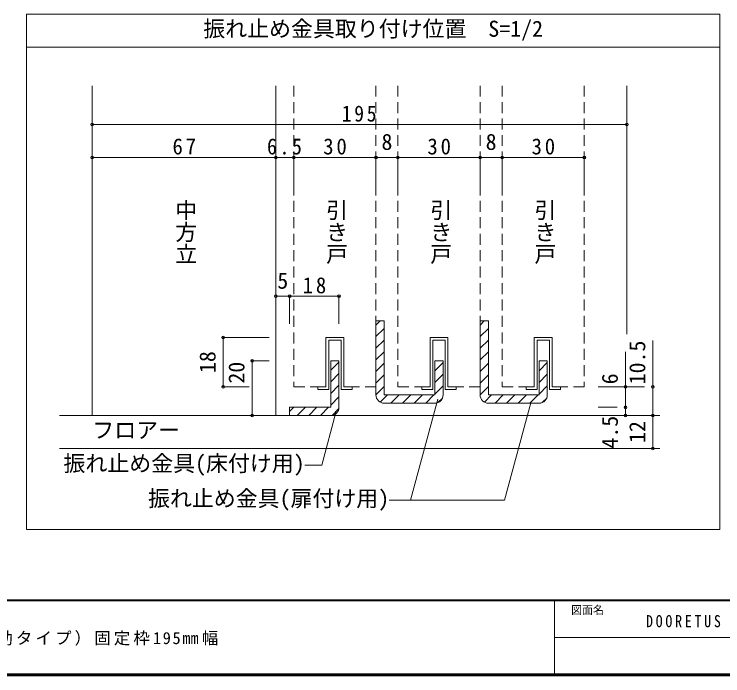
# Model space of a CAD drawing. Units: millimetres on the paper, enlarged 5 times, with parts at other scales. Extents: x -973 to 977, y -718 to 696.
# Drawn here: x -491 to 155, y -701 to -98 of the extents above; entities that cross this region are included whole.
import ezdxf
from ezdxf.enums import TextEntityAlignment as Align

# ---------------------------------------------------------------- set-up
doc = ezdxf.new("R2010")
doc.units = ezdxf.units.MM
doc.header["$LTSCALE"] = 5
doc.header["$PDMODE"] = 32
doc.header["$PDSIZE"] = 2.5
doc.linetypes.add('DASHED2', pattern=[3, 2, -1])
for name, color, linetype, lineweight in [('0-A_文字', 7, 'Continuous', 9), ('1-3_仕上げ', 2, 'Continuous', 9), ('1-4_枠', 3, 'Continuous', 9), ('1-6_扉', 7, 'DASHED2', 9), ('1-7_金物', 7, 'Continuous', 9), ('1-A_文字', 7, 'Continuous', 9), ('1-B_寸法', 7, 'Continuous', 9), ('1-C_ハッチ', 4, 'Continuous', 9), ('F-0_補助線', 7, 'Continuous', 9)]:
    doc.layers.add(name, color=color, linetype=linetype, lineweight=lineweight)
doc.styles.add('@ＭＳ ゴシック', font='')
doc.styles.add('ＭＳ ゴシック', font='')
doc.styles.get('@ＭＳ ゴシック').set_extended_font_data('@MS Gothic')
doc.styles.get('ＭＳ ゴシック').set_extended_font_data('MS Gothic')

msp = doc.modelspace()

# ---------------------------------------------------------------- linework, layer by layer
at = {"layer": '0-A_文字', "color": 3}
for p, q in [((-479.964, -567.5), (-479.964, -97.5)), ((-479.964, -97.5), (152.43, -97.5)), ((152.43, -97.5), (152.43, -567.5)), ((-479.964, -127.5), (152.43, -127.5)), ((-479.964, -567.5), (152.43, -567.5))]:
    msp.add_line(p, q, dxfattribs=at)
at = {"layer": '1-3_仕上げ'}
for p, q in [((-450.017, -463.488), (97.483, -463.488)), ((-450.017, -493.488), (97.483, -493.488))]:
    msp.add_line(p, q, dxfattribs=at)
at = {"layer": '1-4_枠'}
for p, q in [((-420.017, -162.697), (-420.017, -463.488)), ((-252.517, -162.697), (-252.517, -463.488)), ((67.483, -162.697), (67.483, -389.161))]:
    msp.add_line(p, q, dxfattribs=at)
at = {"layer": '1-6_扉'}
for p, q in [((-236.267, -162.697), (-236.267, -437.238)), ((-161.267, -162.697), (-161.267, -437.238)), ((-141.267, -162.697), (-141.267, -437.238)), ((-66.267, -162.697), (-66.267, -437.238)), ((-46.267, -162.697), (-46.267, -437.238)), ((28.733, -162.697), (28.733, -437.238)), ((-206.892, -392.238), (-206.892, -437.238)), ((-111.892, -392.238), (-111.892, -437.238)), ((-16.892, -392.238), (-16.892, -437.238)), ((-236.267, -437.238), (-206.892, -437.238)), ((-141.267, -437.238), (-111.892, -437.238)), ((-46.267, -437.238), (-16.892, -437.238))]:
    msp.add_line(p, q, dxfattribs=at)
for points in [[(-161.267, -437.238), (-190.642, -437.238), (-190.642, -392.238), (-206.892, -392.238)], [(-66.267, -437.238), (-95.642, -437.238), (-95.642, -392.238), (-111.892, -392.238)], [(28.733, -437.238), (-0.642, -437.238), (-0.642, -392.238), (-16.892, -392.238)]]:
    msp.add_lwpolyline(points, dxfattribs=at)
at = {"layer": '1-7_金物', "color": 3}
for p, q in [((-153.767, -377.236), (-161.267, -377.236)), ((-161.267, -377.236), (-161.267, -437.236)), ((-153.767, -377.236), (-153.767, -444.736)), ((-58.767, -377.236), (-66.267, -377.236)), ((-66.267, -377.236), (-66.267, -437.236)), ((-58.767, -377.236), (-58.767, -444.736)), ((-202.517, -413.488), (-195.017, -413.488)), ((-202.517, -413.488), (-202.517, -455.988)), ((-195.017, -455.988), (-195.017, -413.488)), ((-100.017, -413.488), (-107.517, -413.488)), ((-107.517, -413.488), (-107.517, -444.736)), ((-100.017, -413.488), (-100.017, -444.737)), ((-5.017, -413.488), (-12.517, -413.488)), ((-12.517, -413.488), (-12.517, -444.736)), ((-5.017, -413.488), (-5.017, -444.737)), ((-161.267, -444.736), (-161.267, -437.236)), ((-66.267, -444.736), (-66.267, -437.236)), ((-107.517, -444.736), (-153.767, -444.736)), ((-12.517, -444.736), (-58.767, -444.736)), ((-153.767, -452.236), (-107.515, -452.236)), ((-58.767, -452.236), (-12.515, -452.236)), ((-240.017, -455.988), (-240.017, -463.488)), ((-240.017, -455.988), (-202.517, -455.988)), ((-202.517, -463.488), (-240.017, -463.488))]:
    msp.add_line(p, q, dxfattribs=at)
at = {"layer": '1-7_金物'}
for p, q in [((-206.892, -437.238), (-206.892, -392.238)), ((-206.892, -392.238), (-190.642, -392.238)), ((-190.642, -392.238), (-190.642, -437.238)), ((-111.892, -437.238), (-111.892, -392.238)), ((-111.892, -392.238), (-95.642, -392.238)), ((-95.642, -392.238), (-95.642, -437.238)), ((-16.892, -437.238), (-16.892, -392.238)), ((-16.892, -392.238), (-0.642, -392.238)), ((-0.642, -392.238), (-0.642, -437.238)), ((-204.392, -439.738), (-204.392, -394.738)), ((-193.142, -394.738), (-204.392, -394.738)), ((-193.142, -394.738), (-193.142, -439.738)), ((-109.392, -439.738), (-109.392, -394.738)), ((-98.142, -394.738), (-109.392, -394.738)), ((-98.142, -394.738), (-98.142, -439.738)), ((-14.392, -439.738), (-14.392, -394.738)), ((-3.142, -394.738), (-14.392, -394.738)), ((-3.142, -394.738), (-3.142, -439.738)), ((-214.392, -437.238), (-206.892, -437.238)), ((-214.392, -439.738), (-214.392, -437.238)), ((-190.642, -437.238), (-183.142, -437.238)), ((-183.142, -437.238), (-183.142, -439.738)), ((-119.392, -437.238), (-111.892, -437.238)), ((-119.392, -439.738), (-119.392, -437.238)), ((-95.642, -437.238), (-88.142, -437.238)), ((-88.142, -437.238), (-88.142, -439.738)), ((-24.392, -437.238), (-16.892, -437.238)), ((-24.392, -439.738), (-24.392, -437.238)), ((-0.642, -437.238), (6.858, -437.238)), ((6.858, -437.238), (6.858, -439.738)), ((-204.392, -439.738), (-214.392, -439.738)), ((-193.142, -439.738), (-183.142, -439.738)), ((-109.392, -439.738), (-119.392, -439.738)), ((-98.142, -439.738), (-88.142, -439.738)), ((-14.392, -439.738), (-24.392, -439.738)), ((-3.142, -439.738), (6.858, -439.738))]:
    msp.add_line(p, q, dxfattribs=at)
at = {"layer": '1-7_金物', "color": 3}
for centre, start, end in [((-153.767, -444.736), 180, 270), ((-107.515, -444.737), 270, 0), ((-58.767, -444.736), 180, 270), ((-12.515, -444.737), 270, 0), ((-202.517, -455.988), 270, 0)]:
    msp.add_arc(centre, 7.5, start, end, dxfattribs=at)
at = {"layer": '1-A_文字'}
for p, q in [((-104.742, -448.541), (-129.868, -540.777)), ((-19.907, -451.773), (-44.167, -540.777)), ((-197.517, -459.414), (-210.756, -508.822)), ((-226.252, -508.822), (-210.756, -508.822)), ((-149.168, -540.777), (-44.167, -540.777))]:
    msp.add_line(p, q, dxfattribs=at)
at = {"layer": '1-B_寸法', "color": 4}
for p, q in [((-420.017, -198.127), (-420.017, -253.127)), ((-420.017, -198.127), (67.483, -198.127)), ((67.483, -198.127), (67.483, -253.127)), ((-420.017, -228.127), (-252.517, -228.127)), ((-252.517, -228.127), (-252.517, -253.127)), ((-252.517, -228.127), (-236.267, -228.127)), ((-236.267, -228.127), (-236.267, -253.127)), ((-236.267, -228.127), (-161.267, -228.127)), ((-161.267, -228.127), (-161.267, -253.127)), ((-161.267, -228.127), (-141.267, -228.127)), ((-141.267, -228.127), (-141.267, -253.127)), ((-141.267, -228.127), (-66.267, -228.127)), ((-66.267, -228.127), (-66.267, -253.127)), ((-66.267, -228.127), (-46.267, -228.127)), ((-46.267, -228.127), (-46.267, -253.127)), ((-46.267, -228.127), (28.733, -228.127)), ((28.733, -228.127), (28.733, -253.127)), ((-252.517, -354.738), (-240.017, -354.738)), ((-252.517, -354.738), (-252.517, -379.738)), ((-240.017, -354.738), (-240.017, -379.738)), ((-240.017, -354.738), (-195.017, -354.738)), ((-195.017, -354.738), (-195.017, -379.738)), ((-300.713, -437.238), (-300.713, -392.238)), ((-300.713, -392.238), (-258.767, -392.238)), ((91.233, -463.488), (91.233, -395.036)), ((66.233, -455.988), (66.233, -405.395)), ((-274.296, -463.488), (-274.296, -413.488)), ((-274.296, -413.488), (-258.767, -413.488)), ((-300.713, -437.238), (-276.933, -437.238)), ((83.733, -437.238), (41.233, -437.238)), ((58.733, -455.988), (41.233, -455.988)), ((66.233, -463.488), (66.233, -455.988)), ((-274.296, -463.488), (-258.767, -463.488)), ((83.733, -463.488), (41.233, -463.488)), ((91.233, -493.488), (91.233, -463.488)), ((83.733, -493.488), (41.233, -493.488))]:
    msp.add_line(p, q, dxfattribs=at)
at = {"layer": '1-B_寸法'}
for p in [(-420.017, -198.127), (67.483, -198.127), (-420.017, -228.127), (-252.517, -228.127), (-236.267, -228.127), (-161.267, -228.127), (-141.267, -228.127), (-66.267, -228.127), (-46.267, -228.127), (28.733, -228.127), (-252.517, -354.738), (-240.017, -354.738), (-195.017, -354.738), (-300.713, -392.238), (-274.296, -413.488), (-300.713, -437.238), (66.233, -437.238), (91.233, -437.238), (66.233, -455.988), (-274.296, -463.488), (66.233, -463.488), (91.233, -463.488), (91.233, -493.488)]:
    msp.add_point(p, dxfattribs=at)
at = {"layer": '1-C_ハッチ'}
for p, q in [((-161.267, -380.946), (-157.557, -377.236)), ((-66.267, -380.946), (-62.557, -377.236)), ((-161.267, -391.553), (-153.767, -384.053)), ((-66.267, -391.553), (-58.767, -384.053)), ((-161.267, -402.159), (-153.767, -394.659)), ((-66.267, -402.159), (-58.767, -394.659)), ((-161.267, -412.766), (-153.767, -405.266)), ((-66.267, -412.766), (-58.767, -405.266)), ((-202.517, -422.194), (-195.017, -414.694)), ((-161.267, -423.373), (-153.767, -415.873)), ((-107.517, -422.656), (-100.017, -415.156)), ((-66.267, -423.373), (-58.767, -415.873)), ((-12.517, -422.656), (-5.017, -415.156)), ((-202.517, -432.8), (-195.017, -425.3)), ((-161.267, -433.979), (-153.767, -426.479)), ((-107.517, -433.262), (-100.017, -425.762)), ((-66.267, -433.979), (-58.767, -426.479)), ((-12.517, -433.262), (-5.017, -425.762)), ((-202.517, -443.407), (-195.017, -435.907)), ((-161.267, -444.586), (-153.767, -437.086)), ((-107.517, -443.869), (-100.017, -436.369)), ((-66.267, -444.586), (-58.767, -437.086)), ((-12.517, -443.869), (-5.017, -436.369)), ((-157.382, -451.308), (-150.811, -444.736)), ((-147.704, -452.236), (-140.204, -444.736)), ((-137.097, -452.236), (-129.597, -444.736)), ((-126.491, -452.236), (-118.991, -444.736)), ((-115.884, -452.236), (-108.384, -444.736)), ((-62.382, -451.308), (-55.811, -444.736)), ((-52.704, -452.236), (-45.204, -444.736)), ((-42.097, -452.236), (-34.597, -444.736)), ((-31.491, -452.236), (-23.991, -444.736)), ((-20.884, -452.236), (-13.384, -444.736)), ((-202.517, -454.014), (-195.017, -446.514)), ((-104.749, -451.708), (-100.543, -447.502)), ((-9.749, -451.708), (-5.543, -447.502)), ((-240.017, -459.694), (-236.311, -455.988)), ((-233.204, -463.488), (-225.704, -455.988)), ((-222.597, -463.488), (-215.098, -455.988)), ((-211.991, -463.488), (-204.491, -455.988)), ((-201.282, -463.386), (-195.117, -457.22))]:
    msp.add_line(p, q, dxfattribs=at)
at = {"layer": 'F-0_補助線', "color": 6}
for p, q in [((976.653, -631.667), (-973.347, -631.667)), ((976.653, -632.5), (-973.347, -632.5)), ((1.653, -632.5), (1.653, -699.167)), ((1.653, -665.833), (974.986, -665.834)), ((976.653, -699.167), (-973.347, -699.167)), ((976.653, -700), (-973.347, -700)), ((976.653, -700.833), (-973.347, -700.833))]:
    msp.add_line(p, q, dxfattribs=at)

# ---------------------------------------------------------------- texts
at = {"layer": '0-A_文字', "style": 'ＭＳ ゴシック'}
msp.add_text('振れ止め金具取り付け位置\u3000S=1/2', height=14.66, dxfattribs=at).set_placement((-318.767, -122.5), align=Align.BOTTOM_LEFT)
at = {"layer": '1-A_文字', "style": '@ＭＳ ゴシック'}
for s, p in [('中方立', (-346.267, -266.057)), ('引き戸', (-208.767, -266.057)), ('引き戸', (-113.767, -266.057)), ('引き戸', (-18.767, -266.057))]:
    msp.add_text(s, height=14.66, rotation=270, dxfattribs=at).set_placement(p, align=Align.BOTTOM_LEFT)
at = {"layer": '1-A_文字', "style": 'ＭＳ ゴシック'}
for s, p in [('フロアー', (-420.017, -488.488)), ('振れ止め金具(床付け用)', (-446.252, -518.822)), ('振れ止め金具(扉付け用)', (-369.168, -550.777))]:
    msp.add_text(s, height=14.66, dxfattribs=at).set_placement(p, align=Align.BOTTOM_LEFT)
at = {"layer": '1-B_寸法', "style": 'ＭＳ ゴシック'}
for s, p in [('8', (-156.267, -225.627)), ('8', (-61.267, -225.627)), ('5', (-251.267, -352.238))]:
    msp.add_text(s, height=14.66, dxfattribs=at).set_placement(p, align=Align.BOTTOM_LEFT)
for s, p in [('10.5', (88.733, -435.036)), ('18', (-303.213, -424.738)), ('20', (-276.796, -434.38)), ('6', (63.733, -435.036)), ('4.5', (63.733, -493.639)), ('12', (88.733, -488.488))]:
    msp.add_text(s, height=14.66, rotation=90, dxfattribs=at).set_placement(p, align=Align.BOTTOM_LEFT)
at = {"layer": '1-B_寸法', "char_height": 14.66, "attachment_point": 7, "style": 'ＭＳ ゴシック'}
for s, insert in [('\\T1.27;\\W0.9;195', (-192.517, -195.627)), ('\\T1.27;\\W0.95;67', (-346.892, -225.627)), ('\\T1.27;\\W0.9;6.5', (-260.642, -225.627)), ('\\T1.27;\\W0.95;30', (-209.392, -225.627)), ('\\T1.27;\\W0.95;30', (-114.392, -225.627)), ('\\T1.27;\\W0.95;30', (-19.392, -225.627)), ('\\T1.27;\\W0.95;18', (-228.142, -352.238))]:
    msp.add_mtext(s, dxfattribs=dict(at, insert=insert))
at = {"layer": 'F-0_補助線', "style": 'ＭＳ ゴシック'}
msp.add_text('図面名', height=7.331, dxfattribs=at).set_placement((16.653, -646.667), align=Align.BOTTOM_LEFT)
at = {"layer": 'F-0_補助線', "char_height": 11, "attachment_point": 7, "style": 'ＭＳ ゴシック'}
for s, insert in [('\\T1.39;\\W0.85;DOORETUS', (84.986, -656.667)), ('\\T1.19;ドレタス\u3000H24\\~３枚引き込み戸（上吊り連動タイプ）固定枠195㎜幅', (-846.68, -673.333))]:
    msp.add_mtext(s, dxfattribs=dict(at, insert=insert))

doc.saveas('drawing.dxf')
